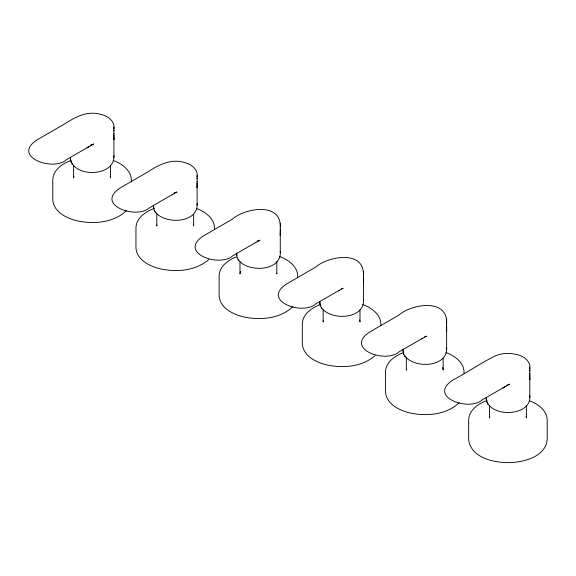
<?xml version="1.0" encoding="UTF-8"?>
<svg xmlns="http://www.w3.org/2000/svg" width="576" height="576" viewBox="0 0 576 576"><rect width="100%" height="100%" fill="white"/><g stroke="black" fill="none" stroke-linecap="round" stroke-linejoin="round"><path stroke-width="0.86" d="M73.627 165.809L73.627 177.941L73.879 176.292M113.911 136.051L113.911 139.464L113.911 138.485M113.911 155.614C115.243 177.35 71.928 178.2 70.33 157.608M113.911 135.576L113.911 133.387M113.911 130.846L113.911 130.097M113.911 128.765C115.171 120.708 106.97 115.423 99.986 114.214C87.314 110.657 75.269 117.036 64.966 123.732L36.446 140.249C11.606 157.104 53.676 171.756 66.413 159.689L89.518 146.354L86.976 147.816L87.487 147.521M131.306 182.167C132.494 171.41 122.443 163.699 113.342 160.546M156.802 213.833L156.802 225.965L156.859 225.05M197.093 203.63C198.576 224.237 162.007 224.878 154.145 210.254M197.093 184.075L197.086 187.488L197.093 186.502M197.093 183.6L197.093 181.411M197.093 178.87L197.093 178.121M197.093 176.789C198.317 169.294 191.081 164.023 184.522 162.576C171.504 158.378 158.774 164.714 148.147 171.756L119.628 188.266C94.846 205.258 136.85 219.701 149.594 207.713L172.699 194.378M214.481 229.298C215.194 218.887 205.301 211.694 196.517 208.57M239.983 261.857L239.983 273.982L240.53 271.613M280.267 232.099L280.267 235.512L280.274 234.526M280.274 251.654C281.837 272.477 244.08 273.031 237.074 257.58M280.274 231.624L280.274 229.435M280.274 226.886L280.274 226.145M280.274 224.813C278.957 202.111 244.332 208.447 232.373 219.168L202.802 236.29C178.034 253.325 220.032 267.71 232.776 255.737L255.874 242.402M297.662 277.322C298.375 266.911 288.468 259.711 279.698 256.594M323.158 309.874L323.158 322.006L323.417 320.357M363.449 299.678C365.018 320.479 327.247 321.07 320.256 305.604M363.449 280.123L363.442 283.536L363.449 282.55M363.449 279.648L363.449 277.459M363.449 274.91L363.449 274.162M363.449 272.83C362.138 250.02 327.485 256.565 315.547 267.192L285.984 284.314C261.274 301.334 303.35 315.806 315.95 303.754L339.055 290.426M380.844 325.339C381.557 314.95 371.65 307.728 362.873 304.61M406.339 357.034L406.339 370.03L406.339 369.59M446.63 347.702C448.07 368.46 410.494 369.151 403.438 353.628L403.682 354.319M446.63 328.147L446.623 331.56L446.63 330.574M446.63 327.665L446.63 325.483M446.63 322.934L446.63 322.186M446.63 320.854C445.219 298.08 410.753 304.517 398.729 315.216L369.166 332.338C344.376 349.315 386.395 363.78 399.132 351.778L422.237 338.443M464.018 373.363C464.717 362.938 454.846 355.781 446.054 352.634M489.521 405.922L489.521 418.054L489.78 416.405M529.812 395.726C532.001 417.391 487.066 418.054 486.223 397.721M529.805 375.689L529.805 373.507M529.805 370.958L529.805 370.21M529.805 368.878C531.072 360.828 522.857 355.529 515.88 354.326C509.371 352.908 502.423 353.174 496.145 355.478C481.061 362.844 467.15 372.47 452.34 380.362C427.543 397.325 469.577 411.811 482.306 399.802L505.411 386.467L502.87 387.929L503.388 387.634M529.805 376.164L529.805 379.584L529.805 378.598M126.497 210.622C113.904 222.703 94.442 224.287 78.048 221.04C67.363 218.664 53.734 212.407 52.776 199.951L52.776 180.274C52.697 170.129 62.539 163.433 71.136 160.416M292.853 306.67C280.253 318.744 260.806 320.335 244.404 317.088C233.669 314.698 220.126 308.462 219.132 295.999L219.132 276.322C219.01 266.774 227.923 260.194 235.966 257.033M459.209 402.71C446.623 414.792 427.162 416.376 410.767 413.136C400.003 410.738 386.489 404.496 385.488 392.04L385.488 372.37C385.416 362.218 395.258 355.529 403.848 352.505M208.793 259.567C195.271 271.217 175.45 272.542 158.717 268.452C148.802 265.788 136.771 259.502 135.95 247.975L135.95 228.298C135.878 218.153 145.721 211.457 154.31 208.433M375.149 355.608C362.347 366.761 343.649 368.323 327.586 365.112C316.886 362.729 303.264 356.465 302.314 344.023L302.314 324.346C302.234 314.194 312.077 307.505 320.674 304.481M88.97 146.671L93.586 144.158L90.828 145.145L91.49 144.958M172.152 194.695L176.76 192.175L174.002 193.169L174.672 192.982M255.326 242.712L259.999 240.214L257.184 241.193L257.846 241.006M338.508 290.736L343.174 288.238L341.374 288.907M421.69 338.76L426.298 336.247L424.555 336.931M504.864 386.784L509.479 384.271L507.73 384.955M487.03 400.529C478.44 403.546 468.59 410.256 468.67 420.394L468.67 440.064C471.398 458.316 494.597 462.902 509.976 462.622C524.369 462.103 545.89 456.602 547.2 439.272L547.2 419.602C546.732 409.961 537.466 403.697 529.236 400.658M506.722 385.258L507.384 385.078M404.474 355.86L404.986 356.602M238.118 259.812L238.63 260.554M154.937 211.795L155.455 212.53M487.656 403.884L488.167 404.626M321.293 307.836L321.782 308.542M71.755 163.771L72.274 164.506M442.534 367.517L443.189 369.965L443.167 358.394M193.334 224.172L193.651 225.893L193.637 214.322M486.612 401.645L486.878 402.394M154.159 210.298L153.511 205.625M70.718 161.532L70.978 162.274M359.597 319.997L360.014 321.941L359.993 309.506M403.416 353.578L403.042 349.027M320.234 305.554L319.867 301.673M237.06 257.53L236.678 252.986M526.147 416.506L526.37 417.982L526.349 405.554M110.246 176.393L110.477 177.869L110.455 165.434M276.768 273.175L276.833 273.917L276.811 261.482M486.238 398.858L486.274 399.802M403.063 350.834L403.092 351.778M319.882 302.81L319.918 303.754M236.7 254.786L236.736 255.73M153.526 206.77L153.554 207.706M70.344 158.746L70.38 159.689M529.812 397.411L529.805 374.825M446.638 349.387L446.63 326.808M197.1 205.315L197.093 182.736M113.918 157.291L113.911 134.712M529.805 366.948L529.805 373.666M446.63 318.924L446.63 325.642M113.911 126.835L113.911 133.553M363.449 271.397L363.449 277.618M363.449 278.784L363.449 300.586M280.267 223.373L280.267 229.594M280.267 230.76L280.274 252.562M197.093 175.356L197.093 181.57M93.586 144.158L92.815 144.504L93.643 144.166M426.298 336.247L425.534 336.593L426.355 336.262M509.479 384.271L508.709 384.617L509.537 384.286M176.818 192.19L175.997 192.528L176.818 192.19"/></g></svg>
